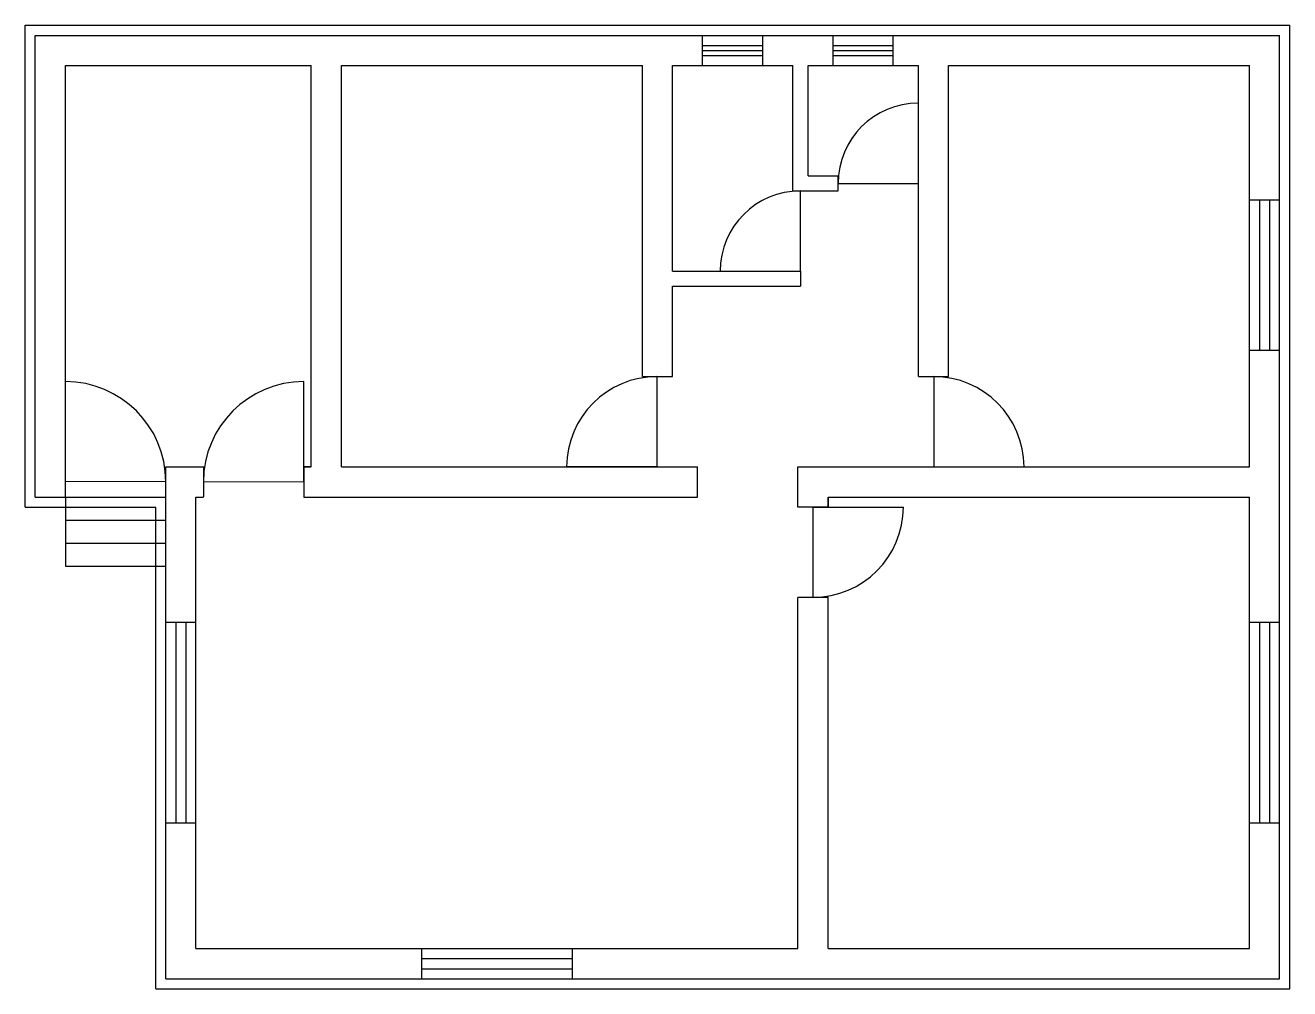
# Model space of a CAD drawing. Header units: inches. Extents: x -7 to 5.6, y 0 to 9.6.
import ezdxf

# ---------------------------------------------------------------- set-up
doc = ezdxf.new("R2010")
doc.units = ezdxf.units.IN
doc.header["$MEASUREMENT"] = 0
for name, color, linetype in [('Doors', 160, 'Continuous'), ('Plinth', 50, 'Continuous'), ('Step', 210, 'Continuous'), ('Windows', 80, 'Continuous')]:
    doc.layers.add(name, color=color, linetype=linetype)
doc.layers.add('Walls', color=240, linetype='Continuous', lineweight=30)

msp = doc.modelspace()

# ---------------------------------------------------------------- linework, layer by layer
at = {"layer": 'Doors'}
for p, q in [((1.913, 8.023), (1.913, 8.823)), ((0.738, 7.148), (0.738, 7.948)), ((1.113, 8.023), (1.913, 8.023)), ((-0.062, 7.148), (0.738, 7.148)), ((-6.586, 5.048), (-6.586, 6.048)), ((-4.212, 5.048), (-4.212, 6.048)), ((-0.692, 6.098), (-0.692, 5.198)), ((2.066, 6.098), (2.066, 5.198)), ((-0.692, 5.198), (-1.592, 5.198)), ((2.066, 5.198), (2.966, 5.198)), ((-5.586, 5.051), (-6.586, 5.048)), ((-5.212, 5.051), (-4.212, 5.048)), ((0.863, 3.898), (0.863, 4.798)), ((0.863, 4.798), (1.763, 4.798))]:
    msp.add_line(p, q, dxfattribs=at)
for centre, radius, start, end in [((1.913, 8.023), 0.8, 90, 180), ((0.738, 7.148), 0.8, 90, 180), ((-6.586, 5.048), 1, 0.1356, 90), ((-4.212, 5.048), 1, 90, 179.8644), ((-0.692, 5.198), 0.9, 90, 180), ((2.066, 5.198), 0.9, 0, 90), ((0.863, 4.798), 0.9, 270, 0)]:
    msp.add_arc(centre, radius, start, end, dxfattribs=at)
at = {"layer": 'Plinth'}
for p, q in [((-6.987, 9.598), (5.613, 9.598)), ((-6.987, 4.798), (-6.987, 9.598)), ((5.613, 5.198), (5.613, 9.598)), ((5.613, -0.002), (5.613, 5.198)), ((-6.987, 4.798), (-5.687, 4.798)), ((-5.687, -0.002), (-5.687, 4.798)), ((-5.687, -0.002), (5.613, -0.002))]:
    msp.add_line(p, q, dxfattribs=at)
at = {"layer": 'Step'}
for p, q in [((-6.587, 4.898), (-5.587, 4.898)), ((-6.587, 4.898), (-6.587, 4.208)), ((-6.587, 4.668), (-5.587, 4.668)), ((-6.587, 4.438), (-5.587, 4.438)), ((-6.587, 4.208), (-5.587, 4.208))]:
    msp.add_line(p, q, dxfattribs=at)
at = {"layer": 'Walls'}
for p, q in [((-6.887, 4.898), (-6.887, 9.498)), ((-6.887, 9.498), (5.513, 9.498)), ((5.513, 5.198), (5.513, 9.498)), ((-6.587, 4.898), (-6.587, 9.198)), ((-6.587, 9.198), (-4.137, 9.198)), ((-4.137, 5.198), (-4.137, 9.198)), ((-3.837, 5.198), (-3.837, 9.198)), ((-3.837, 9.198), (-0.837, 9.198)), ((-0.837, 6.098), (-0.837, 9.198)), ((-0.537, 9.198), (0.663, 9.198)), ((-0.537, 7.148), (-0.537, 9.198)), ((0.663, 7.948), (0.663, 9.198)), ((0.813, 9.198), (1.913, 9.198)), ((0.813, 8.098), (0.813, 9.198)), ((1.913, 6.098), (1.913, 9.198)), ((2.213, 6.098), (2.213, 9.198)), ((2.213, 9.198), (5.213, 9.198)), ((5.213, 5.198), (5.213, 9.198)), ((0.813, 8.098), (1.113, 8.098)), ((1.113, 7.948), (1.113, 8.098)), ((0.663, 7.948), (1.113, 7.948)), ((-0.537, 7.148), (0.738, 7.148)), ((0.738, 7.148), (0.738, 6.998)), ((-0.537, 6.098), (-0.537, 6.998)), ((-0.537, 6.998), (0.738, 6.998)), ((-0.837, 6.098), (-0.537, 6.098)), ((1.913, 6.098), (2.213, 6.098)), ((-5.587, 0.098), (-5.587, 5.198)), ((-5.587, 5.198), (-5.212, 5.198)), ((-5.212, 5.201), (-5.212, 4.901)), ((-4.137, 5.198), (-4.212, 5.198)), ((-4.212, 5.198), (-4.212, 4.898)), ((-4.212, 5.198), (-4.137, 5.198)), ((-3.837, 5.198), (-0.287, 5.198)), ((-0.287, 4.898), (-0.287, 5.198)), ((0.713, 4.798), (0.713, 5.198)), ((0.713, 5.198), (5.213, 5.198)), ((5.513, 0.098), (5.513, 5.198)), ((-6.887, 4.898), (-6.587, 4.898)), ((-5.287, 0.398), (-5.287, 4.898)), ((-5.287, 4.898), (-5.212, 4.898)), ((-4.212, 4.898), (-0.287, 4.898)), ((1.013, 4.798), (0.713, 4.798)), ((1.013, 4.898), (5.213, 4.898)), ((1.013, 4.898), (1.013, 4.798)), ((1.013, 4.798), (1.013, 4.898)), ((5.213, 0.398), (5.213, 4.898)), ((0.713, 0.398), (0.713, 3.898)), ((1.013, 3.898), (0.713, 3.898)), ((1.013, 0.398), (1.013, 3.898)), ((-5.287, 0.398), (0.713, 0.398)), ((1.013, 0.398), (5.213, 0.398)), ((-5.587, 0.098), (5.513, 0.098))]:
    msp.add_line(p, q, dxfattribs=at)
at = {"layer": 'Windows'}
for p, q in [((-0.237, 9.198), (-0.237, 9.498)), ((0.363, 9.198), (0.363, 9.498)), ((1.063, 9.198), (1.063, 9.498)), ((1.663, 9.198), (1.663, 9.498)), ((-0.237, 9.398), (0.363, 9.398)), ((-0.237, 9.348), (0.363, 9.348)), ((1.063, 9.398), (1.663, 9.398)), ((1.063, 9.348), (1.663, 9.348)), ((-0.237, 9.298), (0.363, 9.298)), ((1.063, 9.298), (1.663, 9.298)), ((5.513, 7.857), (5.213, 7.857)), ((5.313, 7.857), (5.313, 6.357)), ((5.413, 7.857), (5.413, 6.357)), ((5.513, 6.357), (5.213, 6.357)), ((-5.287, 3.648), (-5.587, 3.648)), ((-5.487, 3.648), (-5.487, 1.648)), ((-5.387, 3.648), (-5.387, 1.648)), ((5.513, 3.648), (5.213, 3.648)), ((5.313, 3.648), (5.313, 1.648)), ((5.413, 3.648), (5.413, 1.648)), ((-5.287, 1.648), (-5.587, 1.648)), ((5.513, 1.648), (5.213, 1.648)), ((-3.037, 0.398), (-3.037, 0.098)), ((-1.537, 0.398), (-1.537, 0.098)), ((-3.037, 0.298), (-1.537, 0.298)), ((-3.037, 0.198), (-1.537, 0.198))]:
    msp.add_line(p, q, dxfattribs=at)

doc.saveas('drawing.dxf')
